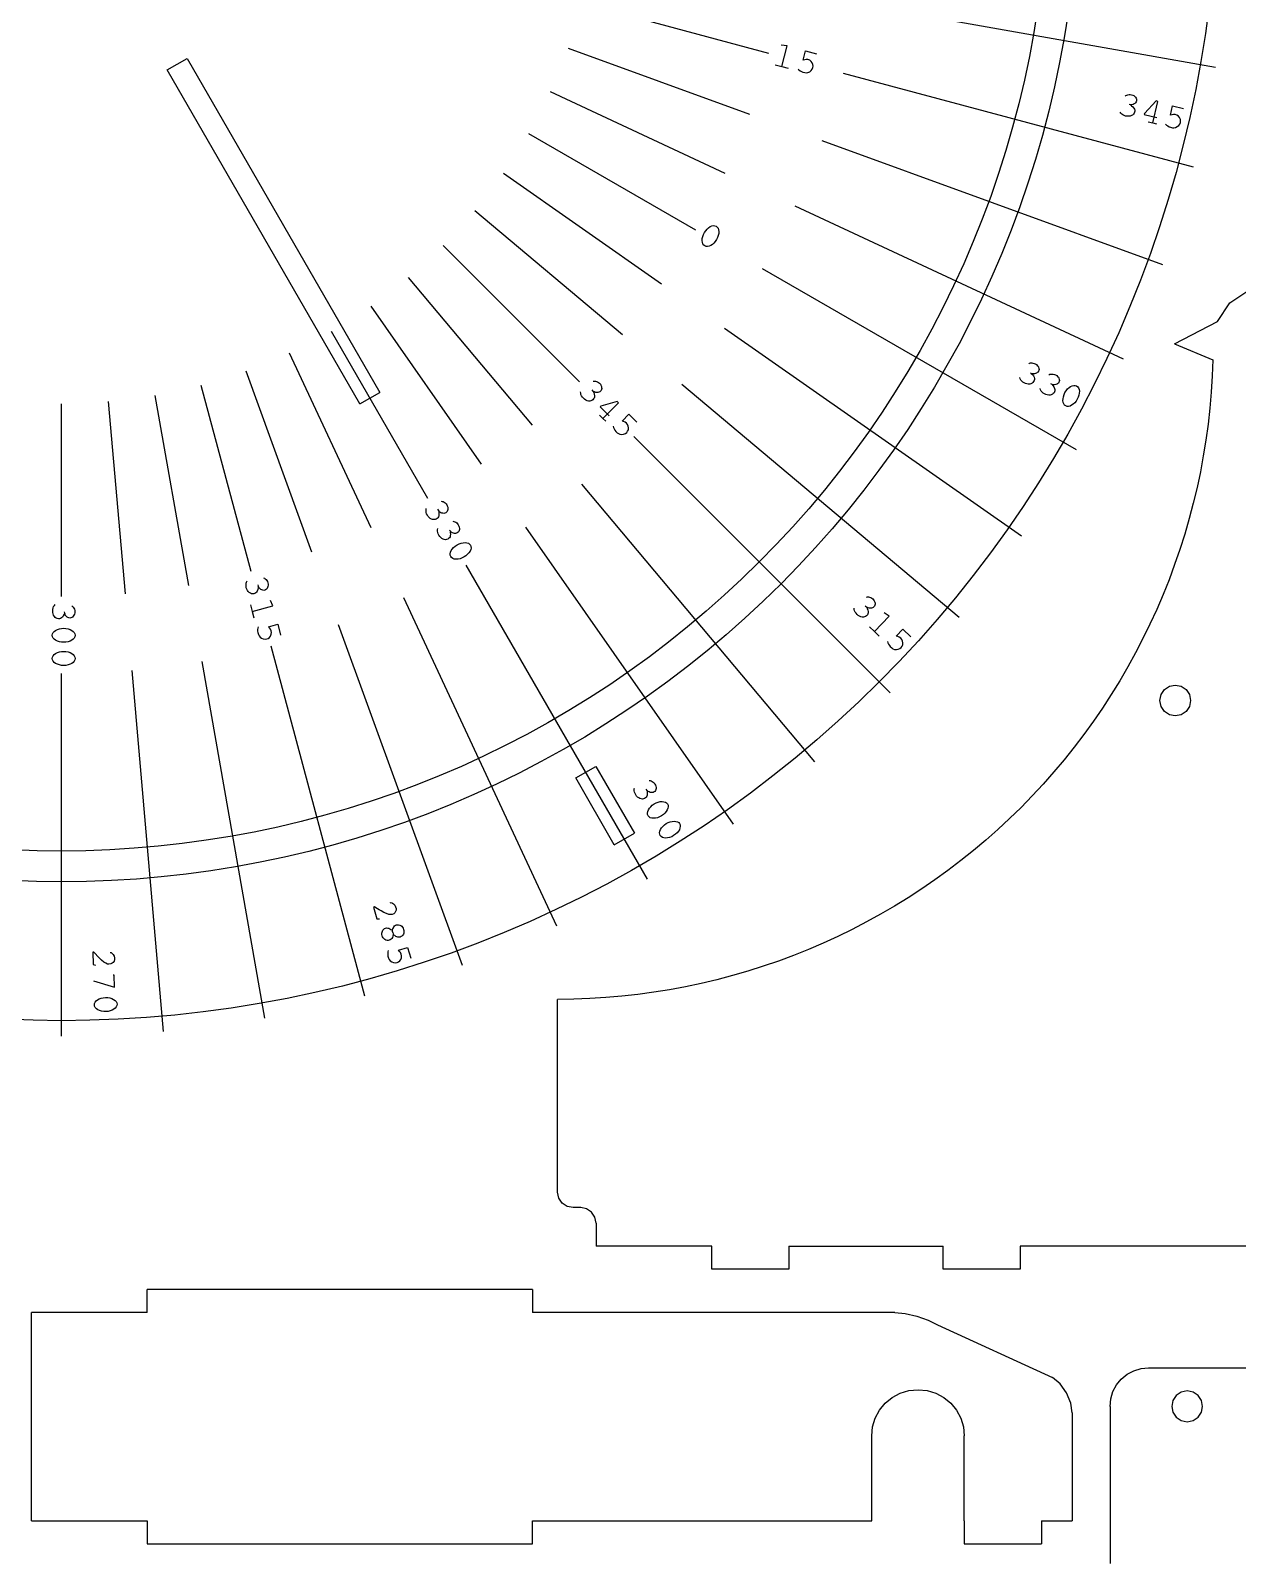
# Model space of a CAD drawing. Header units: metres. Extents: x -210 to 359, y -440 to 179.
# Drawn here: x -4 to 152.5, y -219.8 to -21.6 of the extents above; entities that cross this region are included whole.
import ezdxf

# ---------------------------------------------------------------- set-up
doc = ezdxf.new("R2010")
doc.units = ezdxf.units.M

msp = doc.modelspace()

# ---------------------------------------------------------------- linework, layer by layer
for p, q in [((91.76, -24.59), (67.62, -18.12)), ((149.69, -26.39), (103.41, -18.23)), ((126.61, -18.78), (126.12, -21.88)), ((130.57, -19.37), (130.06, -22.57)), ((148.87, -18.36), (148.38, -22.01)), ((94.13, -23.59), (93.36, -23.52)), ((93.41, -26.27), (94.13, -23.59)), ((126.12, -21.88), (125.54, -24.97)), ((130.06, -22.57), (129.46, -25.75)), ((148.38, -22.01), (147.79, -25.64)), ((13.7, -26.73), (16.3, -25.23)), ((16.3, -25.23), (41.3, -68.53)), ((89.27, -32.49), (65.78, -23.94)), ((96.19, -25.45), (96.51, -24.24)), ((96.4, -25.4), (96.19, -25.45)), ((96.6, -25.37), (96.4, -25.4)), ((96.51, -24.24), (97.92, -24.62)), ((96.81, -25.38), (96.6, -25.37)), ((97.04, -25.46), (96.81, -25.38)), ((97.22, -25.61), (97.04, -25.46)), ((97.37, -25.79), (97.22, -25.61)), ((125.54, -24.97), (124.89, -28.04)), ((129.46, -25.75), (128.79, -28.92)), ((147.79, -25.64), (147.12, -29.26)), ((38.7, -70.03), (13.7, -26.73)), ((92.58, -26.05), (93.41, -26.27)), ((93.41, -26.27), (94.24, -26.49)), ((95.53, -26.61), (95.65, -26.71)), ((95.65, -26.71), (95.81, -26.83)), ((95.81, -26.83), (95.98, -26.93)), ((95.98, -26.93), (96.15, -27.01)), ((96.15, -27.01), (96.4, -27.07)), ((96.4, -27.07), (96.59, -27.09)), ((96.59, -27.09), (96.81, -27.05)), ((96.81, -27.05), (97.04, -26.95)), ((97.04, -26.95), (97.22, -26.81)), ((97.22, -26.81), (97.38, -26.62)), ((97.46, -26.02), (97.37, -25.79)), ((97.38, -26.62), (97.45, -26.41)), ((97.45, -26.41), (97.48, -26.23)), ((97.48, -26.23), (97.46, -26.02)), ((146.82, -39.34), (101.42, -27.18)), ((86.1, -40.15), (63.44, -29.58)), ((124.89, -28.04), (124.16, -31.1)), ((128.79, -28.92), (128.04, -32.07)), ((147.12, -29.26), (146.36, -32.87)), ((124.16, -31.1), (123.36, -34.14)), ((137.95, -30.14), (138.05, -30.05)), ((138.05, -30.05), (138.17, -29.98)), ((138.17, -29.98), (138.31, -29.94)), ((138.31, -29.94), (138.46, -29.91)), ((138.46, -29.91), (138.62, -29.92)), ((138.65, -31.25), (138.48, -31.22)), ((138.62, -29.92), (138.78, -29.94)), ((138.83, -31.24), (138.65, -31.25)), ((138.65, -31.25), (138.77, -31.36)), ((138.77, -31.36), (138.95, -31.51)), ((138.78, -29.94), (138.94, -29.99)), ((138.99, -31.2), (138.83, -31.24)), ((138.94, -29.99), (139.08, -30.06)), ((138.95, -31.51), (139.08, -31.66)), ((139.12, -31.13), (138.99, -31.2)), ((139.08, -30.06), (139.21, -30.15)), ((139.08, -31.66), (139.17, -31.8)), ((139.23, -31.06), (139.12, -31.13)), ((139.21, -30.15), (139.31, -30.26)), ((139.32, -30.97), (139.23, -31.06)), ((139.31, -30.26), (139.39, -30.38)), ((139.4, -30.87), (139.32, -30.97)), ((139.39, -30.38), (139.44, -30.5)), ((139.44, -30.75), (139.4, -30.87)), ((139.44, -30.5), (139.45, -30.63)), ((139.45, -30.63), (139.44, -30.75)), ((141.97, -30.75), (140.47, -32.37)), ((141.53, -33.6), (142.2, -30.8)), ((142.2, -30.8), (141.97, -30.75)), ((143.83, -32.6), (144.12, -31.38)), ((144.12, -31.38), (145.54, -31.72)), ((128.04, -32.07), (127.22, -35.21)), ((137.38, -32.32), (137.29, -32.18)), ((137.51, -32.45), (137.38, -32.32)), ((137.66, -32.55), (137.51, -32.45)), ((137.83, -32.64), (137.66, -32.55)), ((138.02, -32.7), (137.83, -32.64)), ((138.21, -32.73), (138.02, -32.7)), ((138.4, -32.73), (138.21, -32.73)), ((138.59, -32.7), (138.4, -32.73)), ((138.76, -32.65), (138.59, -32.7)), ((138.9, -32.57), (138.76, -32.65)), ((139.02, -32.47), (138.9, -32.57)), ((139.11, -32.35), (139.02, -32.47)), ((139.17, -32.22), (139.11, -32.35)), ((139.17, -31.8), (139.21, -31.94)), ((139.2, -32.08), (139.17, -32.22)), ((139.21, -31.94), (139.2, -32.08)), ((140.47, -32.37), (140.44, -32.5)), ((140.44, -32.5), (142.06, -32.89)), ((140.93, -33.46), (141.53, -33.6)), ((141.53, -33.6), (142.04, -33.72)), ((144.04, -32.54), (143.83, -32.6)), ((144.24, -32.51), (144.04, -32.54)), ((144.46, -32.51), (144.24, -32.51)), ((144.68, -32.58), (144.46, -32.51)), ((144.87, -32.73), (144.68, -32.58)), ((145.02, -32.91), (144.87, -32.73)), ((145.12, -33.13), (145.02, -32.91)), ((145.06, -33.74), (145.12, -33.52)), ((145.15, -33.34), (145.12, -33.13)), ((145.12, -33.52), (145.15, -33.34)), ((146.36, -32.87), (145.5, -36.45)), ((82.27, -47.5), (60.62, -35)), ((123.36, -34.14), (122.49, -37.16)), ((127.22, -35.21), (126.32, -38.32)), ((143.2, -33.77), (143.33, -33.87)), ((143.33, -33.87), (143.49, -33.99)), ((143.49, -33.99), (143.67, -34.08)), ((143.67, -34.08), (143.84, -34.15)), ((143.84, -34.15), (144.09, -34.21)), ((144.09, -34.21), (144.28, -34.22)), ((144.28, -34.22), (144.5, -34.18)), ((144.5, -34.18), (144.72, -34.07)), ((144.72, -34.07), (144.9, -33.93)), ((144.9, -33.93), (145.06, -33.74)), ((142.83, -51.99), (98.67, -35.91)), ((122.49, -37.16), (121.54, -40.15)), ((145.5, -36.45), (144.57, -40.01)), ((126.32, -38.32), (125.34, -41.41)), ((77.82, -54.49), (57.34, -40.15)), ((121.54, -40.15), (120.52, -43.12)), ((125.34, -41.41), (124.28, -44.47)), ((144.57, -40.01), (143.54, -43.54)), ((120.52, -43.12), (119.42, -46.07)), ((143.54, -43.54), (142.43, -47.05)), ((72.77, -61.07), (53.62, -45)), ((137.76, -64.24), (95.16, -44.38)), ((124.28, -44.47), (123.16, -47.51)), ((83.39, -47.81), (83.55, -47.57)), ((83.55, -47.57), (83.73, -47.36)), ((83.73, -47.36), (83.93, -47.18)), ((83.93, -47.18), (84.14, -47.04)), ((84.14, -47.04), (84.35, -46.95)), ((84.35, -46.95), (84.56, -46.91)), ((84.56, -46.91), (84.75, -46.93)), ((84.75, -46.93), (84.91, -46.99)), ((84.91, -46.99), (85.05, -47.1)), ((85.05, -47.1), (85.16, -47.26)), ((85.16, -47.26), (85.23, -47.46)), ((85.23, -47.46), (85.25, -47.69)), ((119.42, -46.07), (118.26, -48.98)), ((123.16, -47.51), (121.95, -50.51)), ((142.43, -47.05), (141.23, -50.53)), ((67.18, -67.18), (49.5, -49.5)), ((83.1, -48.85), (83.11, -48.6)), ((83.12, -49.08), (83.1, -48.85)), ((83.11, -48.6), (83.17, -48.34)), ((83.19, -49.27), (83.12, -49.08)), ((83.17, -48.34), (83.26, -48.07)), ((83.3, -49.43), (83.19, -49.27)), ((83.26, -48.07), (83.39, -47.81)), ((83.44, -49.55), (83.3, -49.43)), ((83.61, -49.61), (83.44, -49.55)), ((84.21, -49.49), (84, -49.58)), ((84.42, -49.36), (84.21, -49.49)), ((84.62, -49.18), (84.42, -49.36)), ((84.8, -48.96), (84.62, -49.18)), ((84.96, -48.72), (84.8, -48.96)), ((85.09, -48.47), (84.96, -48.72)), ((85.19, -48.2), (85.09, -48.47)), ((85.24, -47.94), (85.19, -48.2)), ((85.25, -47.69), (85.24, -47.94)), ((118.26, -48.98), (117.02, -51.87)), ((83.8, -49.62), (83.61, -49.61)), ((84, -49.58), (83.8, -49.62)), ((121.95, -50.51), (120.68, -53.49)), ((141.23, -50.53), (139.95, -53.98)), ((131.64, -76), (90.93, -52.5)), ((117.02, -51.87), (115.71, -54.73)), ((120.68, -53.49), (119.33, -56.44)), ((61.07, -72.77), (45, -53.62)), ((115.71, -54.73), (114.33, -57.55)), ((139.95, -53.98), (138.58, -57.4)), ((151.54, -56.93), (153.98, -55.3)), ((54.49, -77.82), (40.15, -57.34)), ((119.33, -56.44), (117.91, -59.35)), ((138.58, -57.4), (137.13, -60.79)), ((149.92, -59.36), (151.54, -56.93)), ((114.33, -57.55), (112.89, -60.34)), ((117.91, -59.35), (116.41, -62.22)), ((144.35, -62.23), (149.92, -59.36)), ((47.5, -82.27), (35, -60.62)), ((124.51, -87.18), (86.01, -60.23)), ((112.89, -60.34), (111.37, -63.09)), ((137.13, -60.79), (135.6, -64.13)), ((111.37, -63.09), (109.79, -65.81)), ((116.41, -62.22), (114.85, -65.06)), ((144.35, -62.23), (149.32, -64.32)), ((40.15, -86.1), (29.58, -63.44)), ((114.85, -65.06), (113.22, -67.86)), ((125.45, -64.82), (125.57, -64.76)), ((125.57, -64.76), (125.7, -64.72)), ((125.7, -64.72), (125.85, -64.71)), ((125.85, -64.71), (126, -64.73)), ((126, -64.73), (126.16, -64.77)), ((126.16, -64.77), (126.3, -64.84)), ((126.3, -64.84), (126.44, -64.93)), ((126.44, -64.93), (126.56, -65.03)), ((126.56, -65.03), (126.66, -65.15)), ((126.66, -65.15), (126.73, -65.28)), ((126.73, -65.28), (126.78, -65.42)), ((135.6, -64.13), (133.98, -67.44)), ((149.32, -64.32), (149.24, -66.4)), ((32.49, -89.27), (23.94, -65.78)), ((68.96, -67.09), (69.09, -67.06)), ((69.09, -67.06), (69.24, -67.07)), ((69.24, -67.07), (69.38, -67.1)), ((69.38, -67.1), (69.52, -67.16)), ((69.52, -67.16), (69.66, -67.25)), ((69.66, -67.25), (69.78, -67.35)), ((69.78, -67.35), (69.89, -67.47)), ((109.79, -65.81), (108.14, -68.48)), ((124.34, -66.78), (124.28, -66.62)), ((124.42, -66.93), (124.34, -66.78)), ((124.54, -67.07), (124.42, -66.93)), ((124.69, -67.2), (124.54, -67.07)), ((124.85, -67.3), (124.69, -67.2)), ((125.03, -67.38), (124.85, -67.3)), ((125.22, -67.44), (125.03, -67.38)), ((125.68, -66), (125.76, -66.07)), ((125.88, -67.35), (125.74, -67.41)), ((125.76, -66.07), (125.93, -66.21)), ((126.01, -66.11), (125.76, -66.07)), ((126, -67.25), (125.88, -67.35)), ((125.93, -66.21), (126.06, -66.4)), ((126.09, -67.14), (126, -67.25)), ((126.18, -66.11), (126.01, -66.11)), ((126.06, -66.4), (126.15, -66.58)), ((126.16, -67.01), (126.09, -67.14)), ((126.15, -66.58), (126.2, -66.73)), ((126.2, -66.88), (126.16, -67.01)), ((126.32, -66.08), (126.18, -66.11)), ((126.2, -66.73), (126.2, -66.88)), ((126.45, -66.04), (126.32, -66.08)), ((126.56, -65.97), (126.45, -66.04)), ((126.66, -65.89), (126.56, -65.97)), ((126.73, -65.79), (126.66, -65.89)), ((126.78, -65.68), (126.73, -65.79)), ((126.78, -65.42), (126.79, -65.55)), ((126.79, -65.55), (126.78, -65.68)), ((128.08, -66.25), (128.2, -66.19)), ((128.2, -66.19), (128.34, -66.15)), ((128.34, -66.15), (128.49, -66.15)), ((128.49, -66.15), (128.64, -66.16)), ((128.64, -66.16), (128.79, -66.2)), ((128.79, -66.2), (128.94, -66.27)), ((128.94, -66.27), (129.08, -66.36)), ((129.08, -66.36), (129.2, -66.46)), ((129.2, -66.46), (129.3, -66.58)), ((129.3, -67.32), (129.2, -67.41)), ((129.3, -66.58), (129.37, -66.71)), ((129.37, -67.22), (129.3, -67.32)), ((129.37, -66.71), (129.41, -66.85)), ((129.41, -67.11), (129.37, -67.22)), ((129.41, -66.85), (129.43, -66.98)), ((129.43, -66.98), (129.41, -67.11)), ((149.24, -66.4), (149.12, -68.49)), ((16.5, -93.56), (12.16, -68.94)), ((24.59, -91.76), (18.12, -67.62)), ((38.7, -70.03), (41.3, -68.53)), ((67.34, -68.65), (67.33, -68.48)), ((67.38, -68.82), (67.34, -68.65)), ((67.46, -68.99), (67.38, -68.82)), ((67.56, -69.15), (67.46, -68.99)), ((67.69, -69.3), (67.56, -69.15)), ((67.84, -69.43), (67.69, -69.3)), ((68.78, -68.22), (68.91, -68.37)), ((68.91, -68.37), (69.03, -68.56)), ((69.14, -68.48), (68.91, -68.37)), ((69.1, -69.27), (69.02, -69.39)), ((69.03, -68.56), (69.1, -68.78)), ((69.1, -68.78), (69.14, -68.98)), ((69.14, -69.14), (69.1, -69.27)), ((69.3, -68.53), (69.14, -68.48)), ((69.14, -68.98), (69.14, -69.14)), ((69.44, -68.54), (69.3, -68.53)), ((69.58, -68.54), (69.44, -68.54)), ((69.7, -68.51), (69.58, -68.54)), ((69.82, -68.46), (69.7, -68.51)), ((69.92, -68.39), (69.82, -68.46)), ((69.89, -67.47), (69.97, -67.61)), ((69.99, -68.29), (69.92, -68.39)), ((69.97, -67.61), (70.03, -67.75)), ((70.05, -68.17), (69.99, -68.29)), ((70.03, -67.75), (70.06, -67.9)), ((70.07, -68.04), (70.05, -68.17)), ((70.06, -67.9), (70.07, -68.04)), ((116.44, -97.7), (80.44, -67.49)), ((108.14, -68.48), (106.43, -71.11)), ((113.22, -67.86), (111.52, -70.62)), ((125.4, -67.46), (125.22, -67.44)), ((125.58, -67.45), (125.4, -67.46)), ((125.74, -67.41), (125.58, -67.45)), ((126.97, -68.21), (126.92, -68.05)), ((127.06, -68.36), (126.97, -68.21)), ((127.18, -68.5), (127.06, -68.36)), ((127.33, -68.63), (127.18, -68.5)), ((127.49, -68.73), (127.33, -68.63)), ((127.67, -68.81), (127.49, -68.73)), ((127.85, -68.87), (127.67, -68.81)), ((128.04, -68.89), (127.85, -68.87)), ((128.22, -68.88), (128.04, -68.89)), ((128.38, -68.84), (128.22, -68.88)), ((128.48, -67.5), (128.32, -67.43)), ((128.52, -68.78), (128.38, -68.84)), ((128.65, -67.54), (128.48, -67.5)), ((128.48, -67.5), (128.56, -67.64)), ((128.64, -68.68), (128.52, -68.78)), ((128.56, -67.64), (128.7, -67.83)), ((128.73, -68.57), (128.64, -68.68)), ((128.81, -67.54), (128.65, -67.54)), ((128.7, -67.83), (128.79, -68.01)), ((128.8, -68.44), (128.73, -68.57)), ((128.79, -68.01), (128.83, -68.16)), ((128.83, -68.31), (128.8, -68.44)), ((128.96, -67.51), (128.81, -67.54)), ((128.83, -68.16), (128.83, -68.31)), ((129.08, -67.47), (128.96, -67.51)), ((129.2, -67.41), (129.08, -67.47)), ((129.89, -69.6), (129.9, -69.35)), ((129.9, -69.35), (129.95, -69.09)), ((129.95, -69.09), (130.03, -68.82)), ((130.03, -68.82), (130.15, -68.56)), ((130.15, -68.56), (130.31, -68.31)), ((130.31, -68.31), (130.48, -68.09)), ((130.48, -68.09), (130.68, -67.91)), ((130.68, -67.91), (130.89, -67.77)), ((130.89, -67.77), (131.09, -67.67)), ((131.09, -67.67), (131.3, -67.63)), ((131.3, -67.63), (131.49, -67.63)), ((131.49, -67.63), (131.66, -67.69)), ((131.66, -67.69), (131.8, -67.8)), ((131.88, -69.16), (131.75, -69.42)), ((131.8, -67.8), (131.91, -67.96)), ((131.96, -68.89), (131.88, -69.16)), ((131.91, -67.96), (131.98, -68.15)), ((132.01, -68.63), (131.96, -68.89)), ((131.98, -68.15), (132.02, -68.38)), ((132.02, -68.38), (132.01, -68.63)), ((133.98, -67.44), (132.29, -70.71)), ((149.12, -68.49), (148.94, -70.57)), ((0, -95), (0, -70)), ((8.28, -94.64), (6.1, -69.73)), ((68, -69.53), (67.84, -69.43)), ((68.17, -69.61), (68, -69.53)), ((68.34, -69.65), (68.17, -69.61)), ((68.51, -69.66), (68.34, -69.65)), ((68.66, -69.63), (68.51, -69.66)), ((68.8, -69.58), (68.66, -69.63)), ((68.92, -69.5), (68.8, -69.58)), ((69.02, -69.39), (68.92, -69.5)), ((69.95, -70.31), (69.86, -70.4)), ((69.86, -70.4), (71.04, -71.58)), ((72.08, -69.71), (69.95, -70.31)), ((70.21, -71.91), (72.24, -69.87)), ((72.24, -69.87), (72.08, -69.71)), ((106.43, -71.11), (104.65, -73.7)), ((111.52, -70.62), (109.75, -73.34)), ((129.93, -69.83), (129.89, -69.6)), ((130, -70.02), (129.93, -69.83)), ((130.11, -70.18), (130, -70.02)), ((130.25, -70.29), (130.11, -70.18)), ((130.42, -70.35), (130.25, -70.29)), ((130.61, -70.35), (130.42, -70.35)), ((132.29, -70.71), (130.51, -73.93)), ((130.81, -70.31), (130.61, -70.35)), ((131.02, -70.21), (130.81, -70.31)), ((131.23, -70.07), (131.02, -70.21)), ((131.42, -69.89), (131.23, -70.07)), ((131.6, -69.67), (131.42, -69.89)), ((131.75, -69.42), (131.6, -69.67)), ((148.94, -70.57), (148.71, -72.64)), ((69.77, -71.47), (70.21, -71.91)), ((70.21, -71.91), (70.58, -72.28)), ((71.55, -72.93), (71.6, -73.08)), ((71.6, -73.08), (71.67, -73.26)), ((71.67, -73.26), (71.78, -73.44)), ((72.7, -72.26), (73.58, -71.37)), ((72.91, -72.32), (72.7, -72.26)), ((73.09, -72.39), (72.91, -72.32)), ((73.27, -72.51), (73.09, -72.39)), ((73.43, -72.69), (73.27, -72.51)), ((73.51, -72.92), (73.43, -72.69)), ((73.55, -73.14), (73.51, -72.92)), ((73.52, -73.38), (73.55, -73.14)), ((73.58, -71.37), (74.61, -72.4)), ((109.75, -73.34), (107.92, -76.01)), ((148.71, -72.64), (148.43, -74.71)), ((71.78, -73.44), (71.89, -73.59)), ((71.89, -73.59), (72.07, -73.77)), ((72.07, -73.77), (72.23, -73.88)), ((72.23, -73.88), (72.43, -73.95)), ((72.43, -73.95), (72.68, -73.98)), ((72.68, -73.98), (72.91, -73.95)), ((72.91, -73.95), (73.14, -73.87)), ((73.14, -73.87), (73.31, -73.72)), ((73.31, -73.72), (73.43, -73.58)), ((73.43, -73.58), (73.52, -73.38)), ((107.48, -107.48), (74.25, -74.25)), ((104.65, -73.7), (102.81, -76.25)), ((130.51, -73.93), (128.66, -77.12)), ((148.43, -74.71), (148.09, -76.77)), ((102.81, -76.25), (100.91, -78.75)), ((107.92, -76.01), (106.02, -78.63)), ((128.66, -77.12), (126.73, -80.25)), ((148.09, -76.77), (147.71, -78.82)), ((100.91, -78.75), (98.95, -81.2)), ((106.02, -78.63), (104.06, -81.21)), ((147.71, -78.82), (147.28, -80.86)), ((97.7, -116.44), (67.49, -80.44)), ((98.95, -81.2), (96.92, -83.61)), ((104.06, -81.21), (102.04, -83.74)), ((126.73, -80.25), (124.72, -83.34)), ((147.28, -80.86), (146.8, -82.89)), ((49.25, -82.65), (49.38, -82.66)), ((49.38, -82.66), (49.52, -82.7)), ((49.52, -82.7), (49.65, -82.77)), ((49.65, -82.77), (49.77, -82.87)), ((49.77, -82.87), (49.88, -82.98)), ((49.88, -82.98), (49.97, -83.12)), ((49.97, -83.12), (50.04, -83.26)), ((146.8, -82.89), (146.27, -84.9)), ((47.28, -83.74), (47.31, -83.57)), ((47.28, -83.91), (47.28, -83.74)), ((47.3, -84.1), (47.28, -83.91)), ((47.36, -84.28), (47.3, -84.1)), ((47.45, -84.46), (47.36, -84.28)), ((47.56, -84.62), (47.45, -84.46)), ((47.69, -84.76), (47.56, -84.62)), ((47.83, -84.88), (47.69, -84.76)), ((47.99, -84.96), (47.83, -84.88)), ((48.14, -85.02), (47.99, -84.96)), ((48.3, -85.03), (48.14, -85.02)), ((48.45, -85.01), (48.3, -85.03)), ((48.59, -84.97), (48.45, -85.01)), ((48.71, -84.89), (48.59, -84.97)), ((48.81, -84.8), (48.71, -84.89)), ((48.78, -83.69), (48.94, -83.92)), ((48.89, -84.67), (48.81, -84.8)), ((48.93, -84.52), (48.89, -84.67)), ((48.94, -83.92), (48.93, -84.09)), ((48.93, -84.09), (48.95, -84.32)), ((48.95, -84.32), (48.93, -84.52)), ((49.06, -84.05), (48.94, -83.92)), ((49.2, -84.13), (49.06, -84.05)), ((49.34, -84.18), (49.2, -84.13)), ((49.47, -84.21), (49.34, -84.18)), ((49.6, -84.22), (49.47, -84.21)), ((49.72, -84.2), (49.6, -84.22)), ((49.84, -84.15), (49.72, -84.2)), ((49.94, -84.08), (49.84, -84.15)), ((50.02, -83.98), (49.94, -84.08)), ((50.07, -83.85), (50.02, -83.98)), ((50.04, -83.26), (50.09, -83.42)), ((50.1, -83.72), (50.07, -83.85)), ((50.09, -83.42), (50.11, -83.57)), ((50.11, -83.57), (50.1, -83.72)), ((96.92, -83.61), (94.84, -85.96)), ((102.04, -83.74), (99.95, -86.22)), ((124.72, -83.34), (122.64, -86.37)), ((146.27, -84.9), (145.69, -86.91)), ((48.78, -86.34), (48.81, -86.17)), ((48.78, -86.51), (48.78, -86.34)), ((48.8, -86.7), (48.78, -86.51)), ((48.86, -86.88), (48.8, -86.7)), ((48.95, -87.06), (48.86, -86.88)), ((49.06, -87.22), (48.95, -87.06)), ((49.19, -87.36), (49.06, -87.22)), ((50.44, -86.52), (50.33, -86.38)), ((50.43, -87.12), (50.39, -87.27)), ((50.44, -86.52), (50.43, -86.69)), ((50.43, -86.69), (50.45, -86.91)), ((50.45, -86.91), (50.43, -87.12)), ((50.56, -86.64), (50.44, -86.52)), ((50.7, -86.73), (50.56, -86.64)), ((50.84, -86.78), (50.7, -86.73)), ((50.75, -85.25), (50.88, -85.26)), ((50.97, -86.81), (50.84, -86.78)), ((50.88, -85.26), (51.02, -85.3)), ((51.1, -86.82), (50.97, -86.81)), ((51.02, -85.3), (51.15, -85.37)), ((51.22, -86.8), (51.1, -86.82)), ((51.15, -85.37), (51.27, -85.46)), ((51.34, -86.75), (51.22, -86.8)), ((51.27, -85.46), (51.38, -85.58)), ((51.44, -86.67), (51.34, -86.75)), ((51.38, -85.58), (51.47, -85.72)), ((51.52, -86.57), (51.44, -86.67)), ((51.47, -85.72), (51.54, -85.86)), ((51.57, -86.45), (51.52, -86.57)), ((51.54, -85.86), (51.59, -86.01)), ((51.6, -86.32), (51.57, -86.45)), ((51.59, -86.01), (51.61, -86.17)), ((51.61, -86.17), (51.6, -86.32)), ((87.18, -124.51), (60.23, -86.01)), ((94.84, -85.96), (92.7, -88.26)), ((99.95, -86.22), (97.81, -88.65)), ((122.64, -86.37), (120.48, -89.35)), ((145.69, -86.91), (145.06, -88.9)), ((49.33, -87.48), (49.19, -87.36)), ((49.49, -87.56), (49.33, -87.48)), ((49.64, -87.61), (49.49, -87.56)), ((49.8, -87.63), (49.64, -87.61)), ((49.95, -87.61), (49.8, -87.63)), ((50.09, -87.56), (49.95, -87.61)), ((50.21, -87.49), (50.09, -87.56)), ((50.31, -87.4), (50.21, -87.49)), ((50.39, -87.27), (50.31, -87.4)), ((50.45, -89.26), (50.54, -89.05)), ((50.54, -89.05), (50.68, -88.84)), ((50.68, -88.84), (50.85, -88.64)), ((50.85, -88.64), (51.07, -88.46)), ((51.07, -88.46), (51.31, -88.3)), ((51.31, -88.3), (51.57, -88.17)), ((51.57, -88.17), (51.83, -88.08)), ((51.83, -88.08), (52.1, -88.02)), ((52.1, -88.02), (52.35, -88.01)), ((52.35, -88.01), (52.57, -88.03)), ((52.57, -88.03), (52.77, -88.1)), ((52.77, -88.1), (52.93, -88.21)), ((52.99, -89.12), (52.85, -89.33)), ((52.93, -88.21), (53.04, -88.35)), ((53.08, -88.91), (52.99, -89.12)), ((53.04, -88.35), (53.11, -88.52)), ((53.12, -88.71), (53.08, -88.91)), ((53.11, -88.52), (53.12, -88.71)), ((92.7, -88.26), (90.51, -90.51)), ((97.81, -88.65), (95.6, -91.02)), ((145.06, -88.9), (144.38, -90.87)), ((50.41, -89.47), (50.45, -89.26)), ((50.42, -89.66), (50.41, -89.47)), ((50.49, -89.82), (50.42, -89.66)), ((50.6, -89.96), (50.49, -89.82)), ((50.76, -90.07), (50.6, -89.96)), ((50.95, -90.14), (50.76, -90.07)), ((51.18, -90.16), (50.95, -90.14)), ((51.43, -90.15), (51.18, -90.16)), ((51.7, -90.1), (51.43, -90.15)), ((51.96, -90), (51.7, -90.1)), ((52.22, -89.87), (51.96, -90)), ((52.46, -89.71), (52.22, -89.87)), ((52.67, -89.53), (52.46, -89.71)), ((76, -131.64), (52.5, -90.93)), ((52.85, -89.33), (52.67, -89.53)), ((90.51, -90.51), (88.26, -92.7)), ((95.6, -91.02), (93.34, -93.34)), ((120.48, -89.35), (118.25, -92.28)), ((144.38, -90.87), (143.65, -92.82)), ((23.95, -93.29), (24, -93.12)), ((24, -93.12), (24.07, -92.97)), ((26.18, -92.58), (26.31, -92.63)), ((26.31, -92.63), (26.42, -92.7)), ((26.42, -92.7), (26.53, -92.8)), ((26.53, -92.8), (26.63, -92.92)), ((26.63, -92.92), (26.7, -93.07)), ((26.7, -93.07), (26.76, -93.22)), ((88.26, -92.7), (85.96, -94.84)), ((118.25, -92.28), (115.95, -95.16)), ((143.65, -92.82), (142.88, -94.76)), ((23.93, -93.48), (23.95, -93.29)), ((23.93, -93.67), (23.93, -93.48)), ((23.97, -93.86), (23.93, -93.67)), ((24.03, -94.04), (23.97, -93.86)), ((24.12, -94.22), (24.03, -94.04)), ((24.23, -94.36), (24.12, -94.22)), ((24.36, -94.49), (24.23, -94.36)), ((24.5, -94.58), (24.36, -94.49)), ((24.65, -94.64), (24.5, -94.58)), ((24.79, -94.66), (24.65, -94.64)), ((24.94, -94.65), (24.79, -94.66)), ((25.08, -94.61), (24.94, -94.65)), ((25.2, -94.54), (25.08, -94.61)), ((25.31, -94.44), (25.2, -94.54)), ((25.39, -94.3), (25.31, -94.44)), ((25.46, -94.11), (25.39, -94.3)), ((25.45, -93.47), (25.49, -93.67)), ((25.5, -93.89), (25.46, -94.11)), ((25.49, -93.67), (25.5, -93.89)), ((25.63, -93.88), (25.49, -93.67)), ((25.75, -94), (25.63, -93.88)), ((25.87, -94.08), (25.75, -94)), ((25.98, -94.15), (25.87, -94.08)), ((26.11, -94.18), (25.98, -94.15)), ((26.24, -94.2), (26.11, -94.18)), ((26.36, -94.18), (26.24, -94.2)), ((26.47, -94.14), (26.36, -94.18)), ((26.58, -94.06), (26.47, -94.14)), ((26.66, -93.96), (26.58, -94.06)), ((26.73, -93.83), (26.66, -93.96)), ((26.77, -93.69), (26.73, -93.83)), ((26.76, -93.22), (26.79, -93.38)), ((26.79, -93.54), (26.77, -93.69)), ((26.79, -93.38), (26.79, -93.54)), ((85.96, -94.84), (83.61, -96.92)), ((93.34, -93.34), (91.02, -95.6)), ((104.39, -95.08), (104.53, -95.05)), ((104.53, -95.05), (104.67, -95.05)), ((104.67, -95.05), (104.81, -95.08)), ((104.81, -95.08), (104.96, -95.14)), ((104.96, -95.14), (105.09, -95.22)), ((142.88, -94.76), (142.05, -96.68)), ((-1.14, -96.87), (-1.12, -96.67)), ((-1.12, -97.06), (-1.14, -96.87)), ((-1.12, -96.67), (-1.08, -96.48)), ((-1.08, -97.25), (-1.12, -97.06)), ((-1.08, -96.48), (-1.02, -96.31)), ((-1.02, -96.31), (-0.92, -96.16)), ((-0.92, -96.16), (-0.81, -96.03)), ((0.42, -97.15), (0.4, -96.97)), ((1.33, -96.2), (1.44, -96.28)), ((1.44, -96.28), (1.53, -96.38)), ((1.53, -96.38), (1.61, -96.51)), ((1.61, -96.51), (1.67, -96.65)), ((1.67, -96.65), (1.71, -96.81)), ((1.71, -97.13), (1.67, -97.28)), ((1.71, -96.81), (1.72, -96.97)), ((1.72, -96.97), (1.71, -97.13)), ((24.51, -96.1), (24.73, -96.93)), ((24.73, -96.93), (27.41, -96.21)), ((24.73, -96.93), (24.95, -97.76)), ((27.41, -96.21), (27.09, -95.51)), ((64.24, -137.76), (44.38, -95.16)), ((83.61, -96.92), (81.2, -98.95)), ((91.02, -95.6), (88.65, -97.81)), ((102.82, -96.68), (102.8, -96.52)), ((102.86, -96.85), (102.82, -96.68)), ((102.94, -97.02), (102.86, -96.85)), ((103.05, -97.18), (102.94, -97.02)), ((104.24, -96.21), (104.46, -96.39)), ((104.61, -96.47), (104.46, -96.39)), ((104.46, -96.39), (104.5, -96.55)), ((104.5, -96.55), (104.58, -96.76)), ((104.58, -96.76), (104.62, -96.96)), ((104.62, -97.12), (104.59, -97.26)), ((104.77, -96.51), (104.61, -96.47)), ((104.62, -96.96), (104.62, -97.12)), ((104.91, -96.52), (104.77, -96.51)), ((105.05, -96.51), (104.91, -96.52)), ((105.17, -96.48), (105.05, -96.51)), ((105.09, -95.22), (105.22, -95.32)), ((105.29, -96.43), (105.17, -96.48)), ((105.22, -95.32), (105.33, -95.44)), ((105.38, -96.35), (105.29, -96.43)), ((105.33, -95.44), (105.42, -95.57)), ((105.46, -96.25), (105.38, -96.35)), ((105.42, -95.57), (105.48, -95.72)), ((105.51, -96.13), (105.46, -96.25)), ((105.48, -95.72), (105.52, -95.86)), ((105.53, -96), (105.51, -96.13)), ((105.52, -95.86), (105.53, -96)), ((107.34, -97.53), (106.7, -97.1)), ((115.95, -95.16), (113.58, -97.98)), ((142.05, -96.68), (141.18, -98.58)), ((-1.02, -97.42), (-1.08, -97.25)), ((-0.92, -97.57), (-1.02, -97.42)), ((-0.81, -97.7), (-0.92, -97.57)), ((-0.69, -97.79), (-0.81, -97.7)), ((-0.55, -97.85), (-0.69, -97.79)), ((-0.41, -97.88), (-0.55, -97.85)), ((-0.26, -97.88), (-0.41, -97.88)), ((-0.13, -97.84), (-0.26, -97.88)), ((0, -97.77), (-0.13, -97.84)), ((0.11, -97.66), (0, -97.77)), ((0.23, -97.49), (0.11, -97.66)), ((0.33, -97.29), (0.23, -97.49)), ((0.42, -97.15), (0.33, -97.29)), ((0.46, -97.31), (0.42, -97.15)), ((0.54, -97.46), (0.46, -97.31)), ((0.64, -97.57), (0.54, -97.46)), ((0.73, -97.66), (0.64, -97.57)), ((0.84, -97.73), (0.73, -97.66)), ((0.96, -97.78), (0.84, -97.73)), ((1.08, -97.8), (0.96, -97.78)), ((1.21, -97.78), (1.08, -97.8)), ((1.33, -97.73), (1.21, -97.78)), ((1.44, -97.66), (1.33, -97.73)), ((1.53, -97.55), (1.44, -97.66)), ((1.61, -97.43), (1.53, -97.55)), ((1.67, -97.28), (1.61, -97.43)), ((25.46, -99.09), (25.44, -99.28)), ((25.5, -98.93), (25.46, -99.09)), ((26.83, -98.92), (28.04, -98.6)), ((26.98, -99.08), (26.83, -98.92)), ((27.1, -99.24), (26.98, -99.08)), ((28.04, -98.6), (28.42, -100)), ((51.99, -142.83), (35.91, -98.67)), ((81.2, -98.95), (78.75, -100.91)), ((88.65, -97.81), (86.22, -99.95)), ((103.18, -97.32), (103.05, -97.18)), ((103.33, -97.45), (103.18, -97.32)), ((103.5, -97.55), (103.33, -97.45)), ((103.67, -97.62), (103.5, -97.55)), ((103.84, -97.66), (103.67, -97.62)), ((104.01, -97.66), (103.84, -97.66)), ((104.16, -97.63), (104.01, -97.66)), ((104.3, -97.57), (104.16, -97.63)), ((104.42, -97.49), (104.3, -97.57)), ((104.52, -97.38), (104.42, -97.49)), ((104.59, -97.26), (104.52, -97.38)), ((104.81, -98.95), (105.43, -99.54)), ((105.43, -99.54), (107.34, -97.53)), ((113.58, -97.98), (111.14, -100.73)), ((141.18, -98.58), (140.27, -100.45)), ((-1.19, -100.03), (-1.16, -99.86)), ((-1.16, -100.21), (-1.19, -100.03)), ((-1.16, -99.86), (-1.08, -99.68)), ((-1.08, -100.38), (-1.16, -100.21)), ((-1.08, -99.68), (-0.94, -99.53)), ((-0.94, -100.54), (-1.08, -100.38)), ((-0.94, -99.53), (-0.76, -99.39)), ((-0.76, -100.68), (-0.94, -100.54)), ((-0.76, -99.39), (-0.53, -99.28)), ((-0.53, -100.79), (-0.76, -100.68)), ((-0.53, -99.28), (-0.28, -99.19)), ((-0.28, -100.87), (-0.53, -100.79)), ((-0.28, -99.19), (0, -99.14)), ((0, -100.93), (-0.28, -100.87)), ((0, -99.14), (0.29, -99.12)), ((0.29, -100.94), (0, -100.93)), ((0.29, -99.12), (0.57, -99.14)), ((0.57, -100.93), (0.29, -100.94)), ((0.57, -99.14), (0.85, -99.19)), ((0.85, -100.87), (0.57, -100.93)), ((0.85, -99.19), (1.11, -99.28)), ((1.11, -100.79), (0.85, -100.87)), ((1.11, -99.28), (1.33, -99.39)), ((1.33, -100.68), (1.11, -100.79)), ((1.33, -99.39), (1.51, -99.53)), ((1.51, -100.54), (1.33, -100.68)), ((1.51, -99.53), (1.65, -99.68)), ((1.65, -100.38), (1.51, -100.54)), ((1.65, -99.68), (1.73, -99.86)), ((1.73, -100.21), (1.65, -100.38)), ((1.73, -99.86), (1.76, -100.03)), ((1.76, -100.03), (1.73, -100.21)), ((25.44, -99.28), (25.44, -99.49)), ((25.44, -99.49), (25.47, -99.67)), ((25.47, -99.67), (25.53, -99.92)), ((25.53, -99.92), (25.62, -100.09)), ((25.62, -100.09), (25.75, -100.26)), ((25.75, -100.26), (25.95, -100.41)), ((25.95, -100.41), (26.17, -100.5)), ((26.17, -100.5), (26.41, -100.54)), ((26.41, -100.54), (26.63, -100.5)), ((26.63, -100.5), (26.8, -100.44)), ((26.8, -100.44), (26.98, -100.31)), ((26.98, -100.31), (27.12, -100.12)), ((27.2, -99.43), (27.1, -99.24)), ((27.12, -100.12), (27.21, -99.9)), ((27.25, -99.66), (27.2, -99.43)), ((27.21, -99.9), (27.25, -99.66)), ((78.75, -100.91), (76.25, -102.81)), ((86.22, -99.95), (83.74, -102.04)), ((105.43, -99.54), (106.05, -100.13)), ((107.13, -100.85), (107.19, -101)), ((107.19, -101), (107.27, -101.18)), ((108.26, -100.15), (109.13, -99.24)), ((108.47, -100.2), (108.26, -100.15)), ((108.66, -100.27), (108.47, -100.2)), ((111.14, -100.73), (108.64, -103.43)), ((108.85, -100.38), (108.66, -100.27)), ((109.01, -100.56), (108.85, -100.38)), ((109.1, -100.78), (109.01, -100.56)), ((109.14, -101.01), (109.1, -100.78)), ((109.11, -101.25), (109.14, -101.01)), ((109.13, -99.24), (110.18, -100.24)), ((140.27, -100.45), (139.31, -102.3)), ((-1.19, -103.03), (-1.16, -102.86)), ((-1.16, -103.21), (-1.19, -103.03)), ((-1.16, -102.86), (-1.08, -102.68)), ((-1.08, -102.68), (-0.94, -102.53)), ((-0.94, -102.53), (-0.76, -102.39)), ((-0.76, -102.39), (-0.53, -102.28)), ((-0.53, -102.28), (-0.28, -102.19)), ((-0.28, -102.19), (0, -102.14)), ((0, -102.14), (0.29, -102.12)), ((0.29, -102.12), (0.57, -102.14)), ((0.57, -102.14), (0.85, -102.19)), ((0.85, -102.19), (1.11, -102.28)), ((1.11, -102.28), (1.33, -102.39)), ((1.33, -102.39), (1.51, -102.53)), ((1.51, -102.53), (1.65, -102.68)), ((1.65, -102.68), (1.73, -102.86)), ((1.73, -102.86), (1.76, -103.03)), ((1.76, -103.03), (1.73, -103.21)), ((39.34, -146.82), (27.18, -101.42)), ((76.25, -102.81), (73.7, -104.65)), ((83.74, -102.04), (81.21, -104.06)), ((107.27, -101.18), (107.38, -101.35)), ((107.38, -101.35), (107.49, -101.5)), ((107.49, -101.5), (107.68, -101.67)), ((107.68, -101.67), (107.84, -101.78)), ((107.84, -101.78), (108.05, -101.85)), ((108.05, -101.85), (108.3, -101.87)), ((108.3, -101.87), (108.53, -101.83)), ((108.53, -101.83), (108.75, -101.74)), ((108.75, -101.74), (108.92, -101.59)), ((108.92, -101.59), (109.03, -101.45)), ((109.03, -101.45), (109.11, -101.25)), ((139.31, -102.3), (138.3, -104.13)), ((-1.08, -103.38), (-1.16, -103.21)), ((-0.94, -103.54), (-1.08, -103.38)), ((-0.76, -103.68), (-0.94, -103.54)), ((-0.53, -103.79), (-0.76, -103.68)), ((-0.28, -103.87), (-0.53, -103.79)), ((0, -103.93), (-0.28, -103.87)), ((0.29, -103.94), (0, -103.93)), ((0, -152), (0, -105)), ((0.57, -103.93), (0.29, -103.94)), ((0.85, -103.87), (0.57, -103.93)), ((1.11, -103.79), (0.85, -103.87)), ((1.33, -103.68), (1.11, -103.79)), ((1.51, -103.54), (1.33, -103.68)), ((1.65, -103.38), (1.51, -103.54)), ((1.73, -103.21), (1.65, -103.38)), ((13.25, -151.42), (9.15, -104.6)), ((26.39, -149.69), (18.23, -103.41)), ((73.7, -104.65), (71.11, -106.43)), ((81.21, -104.06), (78.63, -106.02)), ((108.64, -103.43), (106.07, -106.07)), ((138.3, -104.13), (137.25, -105.93)), ((71.11, -106.43), (68.48, -108.14)), ((78.63, -106.02), (76.01, -107.92)), ((106.07, -106.07), (103.43, -108.64)), ((137.25, -105.93), (136.16, -107.71)), ((143.04, -107.07), (143.69, -106.64)), ((143.69, -106.64), (144.45, -106.48)), ((144.45, -106.48), (145.22, -106.64)), ((145.22, -106.64), (145.87, -107.07)), ((68.48, -108.14), (65.81, -109.79)), ((76.01, -107.92), (73.34, -109.75)), ((103.43, -108.64), (100.73, -111.14)), ((136.16, -107.71), (135.02, -109.46)), ((142.45, -108.48), (142.61, -107.72)), ((142.61, -109.25), (142.45, -108.48)), ((142.61, -107.72), (143.04, -107.07)), ((145.87, -107.07), (146.3, -107.72)), ((146.3, -107.72), (146.45, -108.48)), ((146.45, -108.48), (146.3, -109.25)), ((65.81, -109.79), (63.09, -111.37)), ((73.34, -109.75), (70.62, -111.52)), ((135.02, -109.46), (133.84, -111.18)), ((143.04, -109.9), (142.61, -109.25)), ((143.69, -110.33), (143.04, -109.9)), ((144.45, -110.48), (143.69, -110.33)), ((145.22, -110.33), (144.45, -110.48)), ((145.87, -109.9), (145.22, -110.33)), ((146.3, -109.25), (145.87, -109.9)), ((60.34, -112.89), (57.55, -114.33)), ((63.09, -111.37), (60.34, -112.89)), ((70.62, -111.52), (67.86, -113.22)), ((100.73, -111.14), (97.98, -113.58)), ((132.62, -112.87), (131.35, -114.53)), ((133.84, -111.18), (132.62, -112.87)), ((57.55, -114.33), (54.73, -115.71)), ((65.06, -114.85), (62.22, -116.41)), ((67.86, -113.22), (65.06, -114.85)), ((97.98, -113.58), (95.16, -115.95)), ((131.35, -114.53), (130.05, -116.16)), ((54.73, -115.71), (51.87, -117.02)), ((62.22, -116.41), (59.35, -117.91)), ((95.16, -115.95), (92.28, -118.25)), ((130.05, -116.16), (128.71, -117.75)), ((48.98, -118.26), (46.07, -119.42)), ((51.87, -117.02), (48.98, -118.26)), ((59.35, -117.91), (56.44, -119.33)), ((66.7, -118.53), (69.3, -117.03)), ((71.7, -127.19), (66.7, -118.53)), ((69.3, -117.03), (74.3, -125.69)), ((76.23, -118.86), (76.36, -118.87)), ((76.36, -118.87), (76.5, -118.9)), ((76.5, -118.9), (76.63, -118.97)), ((92.28, -118.25), (89.35, -120.48)), ((128.71, -117.75), (127.33, -119.32)), ((43.12, -120.52), (40.15, -121.54)), ((46.07, -119.42), (43.12, -120.52)), ((53.49, -120.68), (50.51, -121.95)), ((56.44, -119.33), (53.49, -120.68)), ((74.29, -120), (74.32, -119.83)), ((74.29, -120.18), (74.29, -120)), ((74.32, -120.36), (74.29, -120.18)), ((74.39, -120.54), (74.32, -120.36)), ((74.48, -120.71), (74.39, -120.54)), ((74.59, -120.87), (74.48, -120.71)), ((74.72, -121.01), (74.59, -120.87)), ((75.95, -120.14), (75.84, -120)), ((75.92, -120.89), (75.85, -121.02)), ((75.96, -120.74), (75.92, -120.89)), ((76.08, -120.26), (75.95, -120.14)), ((75.95, -120.14), (75.95, -120.31)), ((75.95, -120.31), (75.97, -120.53)), ((75.97, -120.53), (75.96, -120.74)), ((76.22, -120.34), (76.08, -120.26)), ((76.36, -120.39), (76.22, -120.34)), ((76.49, -120.41), (76.36, -120.39)), ((76.62, -120.42), (76.49, -120.41)), ((76.74, -120.39), (76.62, -120.42)), ((76.63, -118.97), (76.76, -119.06)), ((76.86, -120.34), (76.74, -120.39)), ((76.76, -119.06), (76.87, -119.17)), ((76.95, -120.26), (76.86, -120.34)), ((76.87, -119.17), (76.96, -119.31)), ((77.03, -120.16), (76.95, -120.26)), ((76.96, -119.31), (77.04, -119.45)), ((77.08, -120.04), (77.03, -120.16)), ((77.04, -119.45), (77.09, -119.6)), ((77.11, -119.9), (77.08, -120.04)), ((77.09, -119.6), (77.11, -119.75)), ((77.11, -119.75), (77.11, -119.9)), ((89.35, -120.48), (86.37, -122.64)), ((125.91, -120.84), (124.45, -122.34)), ((127.33, -119.32), (125.91, -120.84)), ((37.16, -122.49), (34.14, -123.36)), ((40.15, -121.54), (37.16, -122.49)), ((50.51, -121.95), (47.51, -123.16)), ((74.87, -121.12), (74.72, -121.01)), ((75.03, -121.2), (74.87, -121.12)), ((75.19, -121.25), (75.03, -121.2)), ((75.34, -121.26), (75.19, -121.25)), ((75.49, -121.24), (75.34, -121.26)), ((75.63, -121.19), (75.49, -121.24)), ((75.75, -121.12), (75.63, -121.19)), ((75.85, -121.02), (75.75, -121.12)), ((76, -123.08), (76.04, -122.88)), ((76.04, -122.88), (76.12, -122.66)), ((76.12, -122.66), (76.25, -122.45)), ((76.25, -122.45), (76.43, -122.25)), ((76.43, -122.25), (76.63, -122.06)), ((76.63, -122.06), (76.87, -121.89)), ((76.87, -121.89), (77.12, -121.76)), ((77.12, -121.76), (77.39, -121.66)), ((77.39, -121.66), (77.65, -121.59)), ((77.65, -121.59), (77.9, -121.57)), ((77.9, -121.57), (78.13, -121.6)), ((78.13, -121.6), (78.33, -121.66)), ((78.44, -122.88), (78.27, -123.09)), ((78.33, -121.66), (78.49, -121.76)), ((78.57, -122.67), (78.44, -122.88)), ((78.49, -121.76), (78.6, -121.9)), ((78.66, -122.46), (78.57, -122.67)), ((78.6, -121.9), (78.67, -122.06)), ((78.69, -122.25), (78.66, -122.46)), ((78.67, -122.06), (78.69, -122.25)), ((86.37, -122.64), (83.34, -124.72)), ((124.45, -122.34), (122.96, -123.79)), ((31.1, -124.16), (28.04, -124.89)), ((34.14, -123.36), (31.1, -124.16)), ((44.47, -124.28), (41.41, -125.34)), ((47.51, -123.16), (44.47, -124.28)), ((76.02, -123.27), (76, -123.08)), ((76.09, -123.44), (76.02, -123.27)), ((76.21, -123.58), (76.09, -123.44)), ((76.37, -123.68), (76.21, -123.58)), ((76.56, -123.74), (76.37, -123.68)), ((76.79, -123.76), (76.56, -123.74)), ((77.04, -123.74), (76.79, -123.76)), ((77.3, -123.68), (77.04, -123.74)), ((77.57, -123.58), (77.3, -123.68)), ((77.82, -123.44), (77.57, -123.58)), ((78.06, -123.28), (77.82, -123.44)), ((77.82, -125.01), (77.99, -124.8)), ((77.99, -124.8), (78.2, -124.61)), ((78.27, -123.09), (78.06, -123.28)), ((78.2, -124.61), (78.44, -124.45)), ((78.44, -124.45), (78.69, -124.31)), ((78.69, -124.31), (78.96, -124.21)), ((78.96, -124.21), (79.22, -124.15)), ((79.22, -124.15), (79.47, -124.13)), ((79.47, -124.13), (79.7, -124.15)), ((79.7, -124.15), (79.89, -124.22)), ((79.89, -124.22), (80.06, -124.32)), ((80.06, -124.32), (80.17, -124.45)), ((80.17, -124.45), (80.24, -124.62)), ((80.26, -124.81), (80.22, -125.01)), ((80.24, -124.62), (80.26, -124.81)), ((83.34, -124.72), (80.25, -126.73)), ((122.96, -123.79), (121.43, -125.21)), ((18.78, -126.61), (15.67, -127.04)), ((21.88, -126.12), (18.78, -126.61)), ((24.97, -125.54), (21.88, -126.12)), ((28.04, -124.89), (24.97, -125.54)), ((38.32, -126.32), (35.21, -127.22)), ((41.41, -125.34), (38.32, -126.32)), ((71.7, -127.19), (74.3, -125.69)), ((80.25, -126.73), (77.12, -128.66)), ((77.57, -125.64), (77.6, -125.44)), ((77.59, -125.83), (77.57, -125.64)), ((77.66, -126), (77.59, -125.83)), ((77.6, -125.44), (77.69, -125.22)), ((77.77, -126.13), (77.66, -126)), ((77.69, -125.22), (77.82, -125.01)), ((77.94, -126.23), (77.77, -126.13)), ((78.13, -126.3), (77.94, -126.23)), ((78.36, -126.32), (78.13, -126.3)), ((78.61, -126.3), (78.36, -126.32)), ((78.87, -126.24), (78.61, -126.3)), ((79.14, -126.14), (78.87, -126.24)), ((79.39, -126), (79.14, -126.14)), ((79.63, -125.83), (79.39, -126)), ((79.84, -125.65), (79.63, -125.83)), ((80.01, -125.44), (79.84, -125.65)), ((80.14, -125.23), (80.01, -125.44)), ((80.22, -125.01), (80.14, -125.23)), ((119.87, -126.6), (118.27, -127.94)), ((121.43, -125.21), (119.87, -126.6)), ((-3.14, -127.96), (-6.28, -127.85)), ((0, -128), (-3.14, -127.96)), ((3.14, -127.96), (0, -128)), ((6.28, -127.85), (3.14, -127.96)), ((9.42, -127.65), (6.28, -127.85)), ((12.55, -127.38), (9.42, -127.65)), ((15.67, -127.04), (12.55, -127.38)), ((28.92, -128.79), (25.75, -129.46)), ((32.07, -128.04), (28.92, -128.79)), ((35.21, -127.22), (32.07, -128.04)), ((77.12, -128.66), (73.93, -130.51)), ((118.27, -127.94), (116.64, -129.24)), ((19.37, -130.57), (16.16, -131.01)), ((22.57, -130.06), (19.37, -130.57)), ((25.75, -129.46), (22.57, -130.06)), ((73.93, -130.51), (70.71, -132.29)), ((114.98, -130.51), (113.29, -131.73)), ((116.64, -129.24), (114.98, -130.51)), ((-3.24, -131.96), (-6.48, -131.84)), ((0, -132), (-3.24, -131.96)), ((3.24, -131.96), (0, -132)), ((6.48, -131.84), (3.24, -131.96)), ((9.71, -131.64), (6.48, -131.84)), ((12.94, -131.36), (9.71, -131.64)), ((16.16, -131.01), (12.94, -131.36)), ((70.71, -132.29), (67.44, -133.98)), ((113.29, -131.73), (111.57, -132.91)), ((42.64, -134.71), (42.75, -134.68)), ((42.75, -134.68), (42.92, -134.75)), ((42.92, -134.75), (43.07, -134.86)), ((67.44, -133.98), (64.13, -135.6)), ((109.82, -134.05), (108.04, -135.14)), ((111.57, -132.91), (109.82, -134.05)), ((40.59, -135.23), (40.47, -135.26)), ((40.47, -135.26), (40.91, -136.77)), ((40.79, -135.35), (40.59, -135.23)), ((41.2, -135.62), (40.79, -135.35)), ((40.91, -136.77), (41.24, -136.78)), ((41.46, -135.77), (41.2, -135.62)), ((41.81, -135.95), (41.46, -135.77)), ((42.17, -136.12), (41.81, -135.95)), ((42.47, -136.21), (42.17, -136.12)), ((42.67, -136.25), (42.47, -136.21)), ((42.87, -136.22), (42.67, -136.25)), ((43.1, -136.13), (42.87, -136.22)), ((43.07, -134.86), (43.24, -135.04)), ((43.24, -136), (43.1, -136.13)), ((43.24, -135.04), (43.34, -135.22)), ((43.34, -135.86), (43.24, -136)), ((43.34, -135.22), (43.4, -135.43)), ((43.41, -135.68), (43.34, -135.86)), ((43.4, -135.43), (43.41, -135.68)), ((64.13, -135.6), (60.79, -137.13)), ((106.24, -136.19), (104.41, -137.2)), ((108.04, -135.14), (106.24, -136.19)), ((41.55, -138.67), (41.57, -138.52)), ((41.55, -138.83), (41.55, -138.67)), ((41.57, -138.52), (41.62, -138.37)), ((41.62, -138.37), (41.69, -138.24)), ((41.69, -138.24), (41.79, -138.14)), ((41.79, -138.14), (41.91, -138.05)), ((41.91, -138.05), (42.04, -138)), ((42.04, -138), (42.17, -137.97)), ((42.17, -137.97), (42.31, -137.98)), ((42.31, -137.98), (42.45, -138.02)), ((42.45, -138.02), (42.59, -138.08)), ((42.59, -138.08), (42.72, -138.18)), ((42.72, -138.18), (42.93, -138.26)), ((42.93, -138.26), (42.98, -138.1)), ((42.94, -138.42), (42.93, -138.26)), ((42.98, -138.58), (42.94, -138.42)), ((42.98, -138.1), (43.04, -137.95)), ((42.98, -138.58), (43.02, -138.73)), ((43.02, -138.73), (43.02, -138.89)), ((43.04, -137.95), (43.11, -137.82)), ((43.11, -137.82), (43.21, -137.71)), ((43.21, -137.71), (43.32, -137.63)), ((43.32, -137.63), (43.45, -137.58)), ((43.45, -137.58), (43.59, -137.55)), ((43.59, -137.55), (43.73, -137.56)), ((43.73, -137.56), (43.87, -137.6)), ((43.87, -137.6), (44, -137.66)), ((44, -137.66), (44.13, -137.76)), ((44.13, -137.76), (44.23, -137.88)), ((44.23, -137.88), (44.31, -138.01)), ((44.31, -138.01), (44.37, -138.16)), ((44.39, -138.63), (44.34, -138.78)), ((44.37, -138.16), (44.4, -138.32)), ((44.41, -138.48), (44.39, -138.63)), ((44.4, -138.32), (44.41, -138.48)), ((57.4, -138.58), (53.98, -139.95)), ((60.79, -137.13), (57.4, -138.58)), ((102.56, -138.16), (100.69, -139.07)), ((104.41, -137.2), (102.56, -138.16)), ((41.59, -138.99), (41.55, -138.83)), ((41.64, -139.14), (41.59, -138.99)), ((41.73, -139.27), (41.64, -139.14)), ((41.83, -139.39), (41.73, -139.27)), ((41.95, -139.49), (41.83, -139.39)), ((42.08, -139.55), (41.95, -139.49)), ((42.22, -139.59), (42.08, -139.55)), ((42.36, -139.6), (42.22, -139.59)), ((42.5, -139.57), (42.36, -139.6)), ((42.63, -139.52), (42.5, -139.57)), ((42.75, -139.44), (42.63, -139.52)), ((42.84, -139.33), (42.75, -139.44)), ((42.92, -139.2), (42.84, -139.33)), ((42.98, -139.05), (42.92, -139.2)), ((43.02, -138.89), (42.98, -139.05)), ((43.24, -138.97), (43.02, -138.89)), ((43.37, -139.07), (43.24, -138.97)), ((43.5, -139.13), (43.37, -139.07)), ((43.64, -139.17), (43.5, -139.13)), ((43.78, -139.18), (43.64, -139.17)), ((43.69, -140.86), (44.89, -140.5)), ((43.92, -139.15), (43.78, -139.18)), ((44.05, -139.1), (43.92, -139.15)), ((44.16, -139.02), (44.05, -139.1)), ((44.26, -138.91), (44.16, -139.02)), ((44.34, -138.78), (44.26, -138.91)), ((44.89, -140.5), (45.3, -141.9)), ((53.98, -139.95), (50.53, -141.23)), ((98.79, -139.94), (96.87, -140.76)), ((100.69, -139.07), (98.79, -139.94)), ((4.2, -141.13), (4.08, -141.13)), ((4.08, -141.13), (4.12, -142.7)), ((4.12, -142.7), (4.43, -142.8)), ((4.37, -141.29), (4.2, -141.13)), ((4.7, -141.66), (4.37, -141.29)), ((4.91, -141.87), (4.7, -141.66)), ((5.19, -142.14), (4.91, -141.87)), ((5.5, -142.4), (5.19, -142.14)), ((5.77, -142.56), (5.5, -142.4)), ((5.95, -142.65), (5.77, -142.56)), ((6.15, -142.67), (5.95, -142.65)), ((6.4, -142.64), (6.15, -142.67)), ((6.32, -141.16), (6.44, -141.16)), ((6.57, -142.56), (6.4, -142.64)), ((6.44, -141.16), (6.58, -141.27)), ((6.7, -142.44), (6.57, -142.56)), ((6.58, -141.27), (6.7, -141.42)), ((6.7, -141.42), (6.81, -141.63)), ((6.81, -142.3), (6.7, -142.44)), ((6.81, -141.63), (6.87, -141.83)), ((6.87, -142.05), (6.81, -142.3)), ((6.87, -141.83), (6.87, -142.05)), ((42.33, -141.06), (42.31, -141.26)), ((42.31, -141.26), (42.32, -141.46)), ((42.32, -141.46), (42.34, -141.65)), ((42.35, -140.91), (42.33, -141.06)), ((42.34, -141.65), (42.42, -141.89)), ((42.42, -141.89), (42.51, -142.06)), ((42.51, -142.06), (42.65, -142.23)), ((42.65, -142.23), (42.85, -142.37)), ((42.85, -142.37), (43.07, -142.45)), ((43.07, -142.45), (43.31, -142.49)), ((43.31, -142.49), (43.53, -142.44)), ((43.53, -142.44), (43.7, -142.37)), ((47.05, -142.43), (43.54, -143.54)), ((43.84, -141.01), (43.69, -140.86)), ((43.7, -142.37), (43.87, -142.24)), ((43.97, -141.17), (43.84, -141.01)), ((43.87, -142.24), (44.01, -142.05)), ((44.07, -141.36), (43.97, -141.17)), ((44.01, -142.05), (44.09, -141.83)), ((44.12, -141.59), (44.07, -141.36)), ((44.09, -141.83), (44.12, -141.59)), ((50.53, -141.23), (47.05, -142.43)), ((92.98, -142.26), (91.01, -142.94)), ((94.94, -141.54), (92.98, -142.26)), ((96.87, -140.76), (94.94, -141.54)), ((6.85, -144.1), (6.69, -144.09)), ((6.89, -145.67), (6.85, -144.1)), ((40.01, -144.57), (36.45, -145.5)), ((43.54, -143.54), (40.01, -144.57)), ((85, -144.69), (82.97, -145.17)), ((87.02, -144.15), (85, -144.69)), ((89.02, -143.57), (87.02, -144.15)), ((91.01, -142.94), (89.02, -143.57)), ((4.16, -144.82), (6.89, -145.67)), ((32.87, -146.36), (29.26, -147.12)), ((36.45, -145.5), (32.87, -146.36)), ((74.75, -146.59), (72.68, -146.82)), ((76.82, -146.31), (74.75, -146.59)), ((78.88, -145.98), (76.82, -146.31)), ((80.93, -145.6), (78.88, -145.98)), ((82.97, -145.17), (80.93, -145.6)), ((4.26, -147.94), (4.28, -147.77)), ((4.29, -148.12), (4.26, -147.94)), ((4.28, -147.77), (4.36, -147.59)), ((4.38, -148.29), (4.29, -148.12)), ((4.36, -147.59), (4.49, -147.43)), ((4.52, -148.44), (4.38, -148.29)), ((4.49, -147.43), (4.67, -147.29)), ((4.7, -148.58), (4.52, -148.44)), ((4.67, -147.29), (4.89, -147.17)), ((4.93, -148.68), (4.7, -148.58)), ((4.89, -147.17), (5.14, -147.08)), ((5.14, -147.08), (5.42, -147.02)), ((5.42, -147.02), (5.71, -147)), ((5.71, -147), (5.99, -147.01)), ((5.99, -147.01), (6.27, -147.05)), ((6.27, -147.05), (6.53, -147.13)), ((6.57, -148.64), (6.32, -148.73)), ((6.53, -147.13), (6.76, -147.23)), ((6.79, -148.52), (6.57, -148.64)), ((6.76, -147.23), (6.94, -147.37)), ((6.97, -148.38), (6.79, -148.52)), ((6.94, -147.37), (7.08, -147.52)), ((7.1, -148.22), (6.97, -148.38)), ((7.08, -147.52), (7.17, -147.69)), ((7.18, -148.04), (7.1, -148.22)), ((7.17, -147.69), (7.2, -147.87)), ((7.2, -147.87), (7.18, -148.04)), ((22.01, -148.38), (18.36, -148.87)), ((25.64, -147.79), (22.01, -148.38)), ((29.26, -147.12), (25.64, -147.79)), ((66.43, -147.21), (64.35, -147.23)), ((64.35, -172.23), (64.35, -147.23)), ((68.52, -147.13), (66.43, -147.21)), ((70.6, -147), (68.52, -147.13)), ((72.68, -146.82), (70.6, -147)), ((-3.68, -149.95), (-7.36, -149.82)), ((0, -150), (-3.68, -149.95)), ((3.68, -149.95), (0, -150)), ((7.36, -149.82), (3.68, -149.95)), ((5.19, -148.76), (4.93, -148.68)), ((5.47, -148.8), (5.19, -148.76)), ((5.75, -148.81), (5.47, -148.8)), ((6.04, -148.79), (5.75, -148.81)), ((6.32, -148.73), (6.04, -148.79)), ((11.03, -149.59), (7.36, -149.82)), ((14.7, -149.28), (11.03, -149.59)), ((18.36, -148.87), (14.7, -149.28)), ((64.5, -173), (64.35, -172.23)), ((64.93, -173.65), (64.5, -173)), ((65.58, -174.08), (64.93, -173.65)), ((66.35, -174.23), (65.58, -174.08)), ((67.35, -174.23), (66.35, -174.23)), ((68.11, -174.39), (67.35, -174.23)), ((68.76, -174.82), (68.11, -174.39)), ((69.19, -175.47), (68.76, -174.82)), ((69.35, -176.23), (69.19, -175.47)), ((69.35, -176.23), (69.35, -179.23)), ((84.35, -179.23), (69.35, -179.23)), ((84.35, -182.23), (84.35, -179.23)), ((94.35, -179.23), (114.35, -179.23)), ((94.35, -179.23), (94.35, -182.23)), ((114.35, -182.23), (114.35, -179.23)), ((154.35, -179.23), (124.35, -179.23)), ((124.35, -179.23), (124.35, -182.23)), ((94.35, -182.23), (84.35, -182.23)), ((124.35, -182.23), (114.35, -182.23)), ((61.09, -184.84), (11.09, -184.84)), ((11.09, -187.84), (11.09, -184.84)), ((61.09, -184.84), (61.09, -187.84)), ((-3.91, -214.84), (-3.91, -187.84)), ((11.09, -187.84), (-3.91, -187.84)), ((108.09, -187.84), (61.09, -187.84)), ((108.09, -187.84), (109.43, -187.96)), ((109.43, -187.96), (110.96, -188.3)), ((110.96, -188.3), (112.43, -188.82)), ((112.43, -188.82), (113.63, -189.43)), ((113.63, -189.43), (128.55, -196.25)), ((137.46, -196.46), (138.22, -195.84)), ((138.22, -195.84), (139.09, -195.38)), ((139.09, -195.38), (140.02, -195.1)), ((140.02, -195.1), (141, -195)), ((141, -195), (192.76, -195)), ((108.79, -198.29), (109.92, -197.95)), ((109.92, -197.95), (111.09, -197.84)), ((111.09, -197.84), (112.26, -197.95)), ((112.26, -197.95), (113.39, -198.29)), ((129.52, -197.08), (128.55, -196.25)), ((130.34, -198.25), (129.52, -197.08)), ((136.1, -199.02), (136.38, -198.09)), ((136.38, -198.09), (136.84, -197.22)), ((136.84, -197.22), (137.46, -196.46)), ((145.23, -198.15), (144.59, -198.59)), ((146, -198), (145.23, -198.15)), ((146.77, -198.15), (146, -198)), ((147.41, -198.59), (146.77, -198.15)), ((106.1, -200.5), (106.85, -199.59)), ((106.85, -199.59), (107.76, -198.85)), ((107.76, -198.85), (108.79, -198.29)), ((113.39, -198.29), (114.42, -198.85)), ((114.42, -198.85), (115.33, -199.59)), ((115.33, -199.59), (116.08, -200.5)), ((130.9, -199.57), (130.34, -198.25)), ((131.09, -200.84), (130.9, -199.57)), ((136, -200), (136.1, -199.02)), ((136, -200), (136, -220.37)), ((144.15, -199.23), (144, -200)), ((144, -200), (144.15, -200.77)), ((144.59, -198.59), (144.15, -199.23)), ((147.85, -199.23), (147.41, -198.59)), ((148, -200), (147.85, -199.23)), ((147.85, -200.77), (148, -200)), ((105.2, -202.67), (105.55, -201.54)), ((105.55, -201.54), (106.1, -200.5)), ((116.08, -200.5), (116.63, -201.54)), ((116.63, -201.54), (116.97, -202.67)), ((131.09, -200.84), (131.09, -214.84)), ((144.15, -200.77), (144.59, -201.41)), ((144.59, -201.41), (145.23, -201.85)), ((145.23, -201.85), (146, -202)), ((146, -202), (146.77, -201.85)), ((146.77, -201.85), (147.41, -201.41)), ((147.41, -201.41), (147.85, -200.77)), ((105.09, -203.84), (105.2, -202.67)), ((105.09, -214.84), (105.09, -203.84)), ((116.97, -202.67), (117.09, -203.84)), ((117.09, -214.84), (117.09, -203.84)), ((-3.91, -214.84), (11.09, -214.84)), ((11.09, -214.84), (11.09, -217.84)), ((61.09, -217.84), (61.09, -214.84)), ((61.09, -214.84), (105.09, -214.84)), ((117.09, -214.84), (117.09, -217.84)), ((127.09, -214.84), (127.09, -217.84)), ((127.09, -214.84), (131.09, -214.84)), ((11.09, -217.84), (61.09, -217.84)), ((117.09, -217.84), (127.09, -217.84))]:
    msp.add_line(p, q)

doc.saveas('drawing.dxf')
